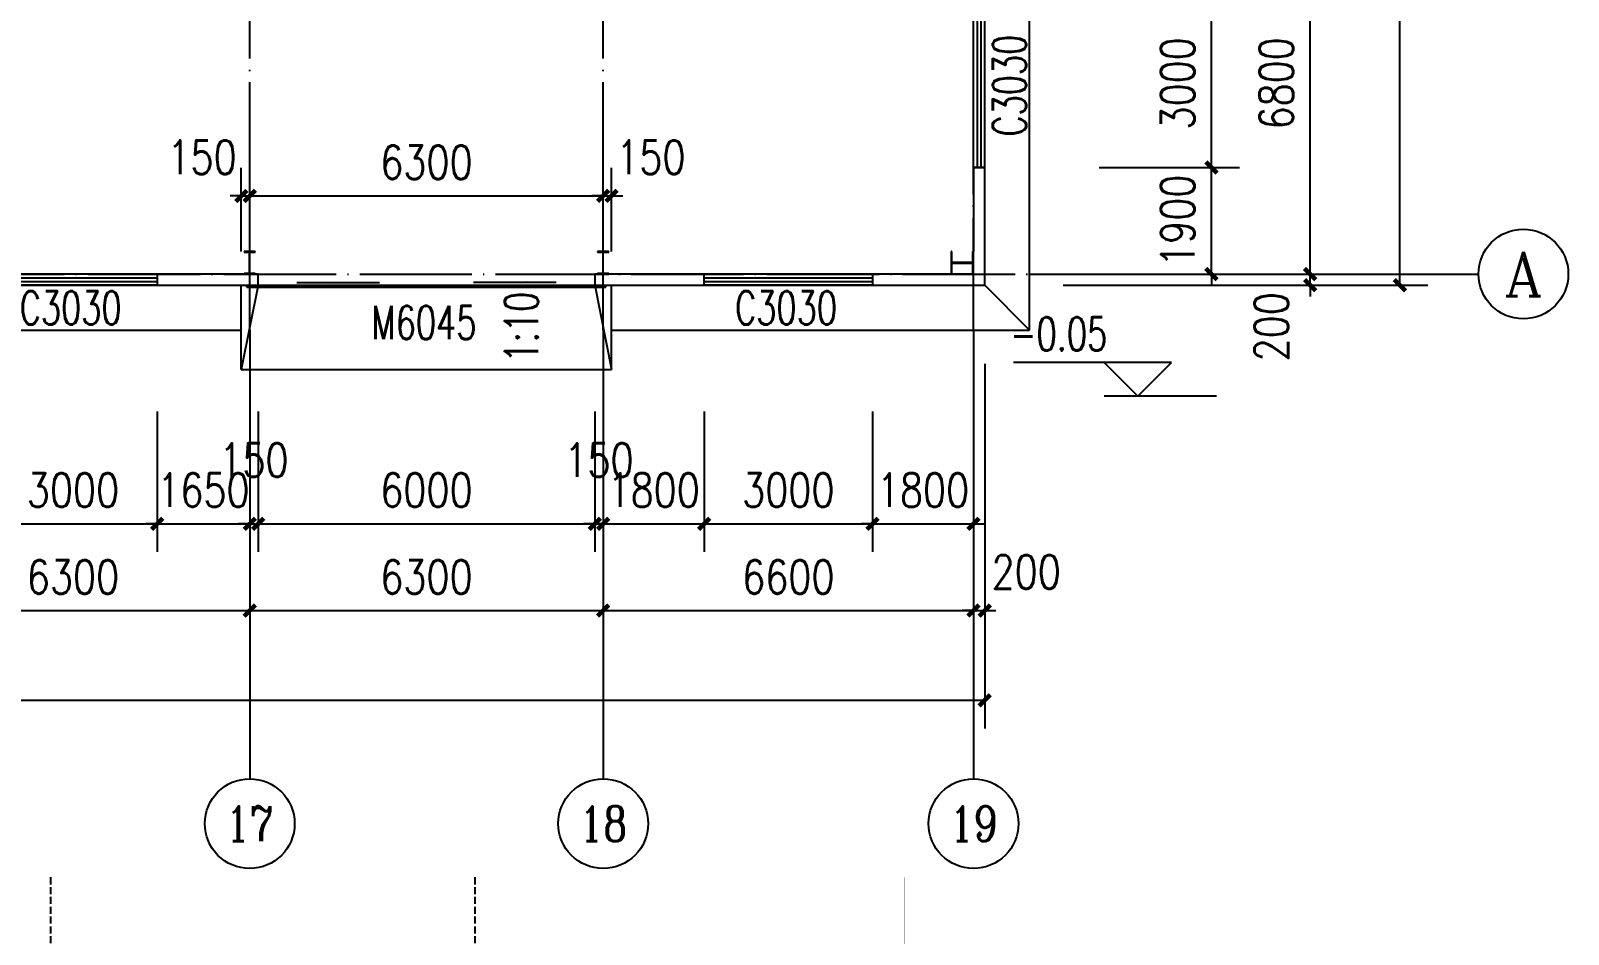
# Model space of a CAD drawing. Extents: x -21908402 to 2288787, y 79687 to 5079726.
# Drawn here: x 2217507 to 2244910, y 456980 to 473090 of the extents above; entities that cross this region are included whole.
import ezdxf
from ezdxf.enums import TextEntityAlignment as Align

# ---------------------------------------------------------------- set-up
doc = ezdxf.new("R2010")
doc.units = 0
doc.header["$LTSCALE"] = 1000
doc.linetypes.add('DASH', pattern=[0.35, 0.25, -0.1])
doc.linetypes.add('DOTE', pattern=[2.42, 2, -0.2, 0.02, -0.2])
doc.layers.get('0').update_dxf_attribs({"linetype": 'CONTINUOUS'})
doc.layers.get('DEFPOINTS').update_dxf_attribs({"linetype": 'CONTINUOUS'})
for name, color, linetype in [('AXIS', 3, 'CONTINUOUS'), ('AXIS_TEXT', 7, 'CONTINUOUS'), ('COLUMN', 9, 'CONTINUOUS'), ('DIM_ELEV', 3, 'CONTINUOUS'), ('DIM_SYMB', 3, 'CONTINUOUS'), ('DOTE', 1, 'DOTE'), ('GROUND', 2, 'CONTINUOUS'), ('PUB_DIM', 3, 'CONTINUOUS'), ('PUB_TEXT', 7, 'CONTINUOUS'), ('STAIR', 2, 'CONTINUOUS'), ('WALL', 6, 'CONTINUOUS'), ('WINDOW', 94, 'CONTINUOUS'), ('WINDOW_TEXT', 7, 'CONTINUOUS')]:
    doc.layers.add(name, color=color, linetype=linetype)
doc.styles.add('_TCH_AXIS', font='COMPLEX', dxfattribs={"bigfont": 'GBCBIG'})
doc.styles.add('_TCH_DIM', font='SIMPLEX', dxfattribs={"bigfont": 'GBCBIG'})
doc.styles.add('_TCH_WINDOW', font='SIMPLEX', dxfattribs={"bigfont": 'GBCBIG'})
doc.styles.add('COMPLEX', font='COMPLEX')
doc.styles.add('DIM_FONT', font='simplex.shx', dxfattribs={"width": 0.8})
doc.dimstyles.new('DIMN200', dxfattribs={"dimscale": 2, "dimtxt": 300, "dimasz": 100, "dimexe": 250, "dimexo": 300, "dimgap": 150, "dimtad": 1, "dimdec": 0, "dimzin": 0, "dimtxsty": 'DIM_FONT', "dimblk": 'ARCHTICK', "dimcen": 0.09, "dimclrt": 7, "dimazin": 3, "dimtfac": 1, "dimtdec": 0, "dimtix": 1, "dimtmove": 0, "dimatfit": 3, "dimtolj": 1, "dimtzin": 0})

# ---------------------------------------------------------------- blocks, each defined once
blk = doc.blocks.new('FYFQ')
at = {"linetype": 'DASH', "ltscale": 2.5}
for p, q in [((2436083.5, 294086.4), (2436083.5, 224086.4)), ((2473883.5, 294086.4), (2473883.5, 224086.4))]:
    blk.add_line(p, q, dxfattribs=at)
at = {"const_width": 20}
blk.add_lwpolyline([(2397783.5, 294086.4), (2512183.5, 294086.4), (2512183.5, 224086.4), (2397783.5, 224086.4)], close=True, dxfattribs=at)
blk = doc.blocks.new('_ARCHTICK')
at = {"color": 0, "linetype": 'BYBLOCK', "const_width": 0.4}
blk.add_lwpolyline([(-0.5, -0.5), (0.5, 0.5)], dxfattribs=at)
blk = doc.blocks.new('*D328')
at = {"layer": 'DEFPOINTS', "color": 0}
for p in [(2221410, 470146), (2221260, 468552), (2221410, 468552)]:
    blk.add_point(p, dxfattribs=at)
at = {"layer": 'PUB_DIM', "color": 0}
for p, q in [((2221260, 469152), (2221260, 470646)), ((2221410, 469152), (2221410, 470646)), ((2221260, 470146), (2221060, 470146)), ((2221260, 470146), (2221410, 470146)), ((2221410, 470146), (2221610, 470146))]:
    blk.add_line(p, q, dxfattribs=at)
at = {"layer": 'PUB_DIM', "color": 0, "xscale": 200, "yscale": 200, "zscale": 200}
blk.add_blockref('_ARCHTICK', (2221260, 470146), dxfattribs=at)
at = {"layer": 'PUB_DIM', "color": 0, "xscale": 200, "yscale": 200, "zscale": 200, "rotation": 180}
blk.add_blockref('_ARCHTICK', (2221410, 470146), dxfattribs=at)
at = {"layer": 'PUB_DIM', "color": 7, "insert": (2220560, 470836), "char_height": 600, "attachment_point": 5, "style": 'DIM_FONT'}
blk.add_mtext('\\A1;150', dxfattribs=at)
blk = doc.blocks.new('*D329')
at = {"layer": 'DEFPOINTS', "color": 0}
for p in [(2227710, 470146), (2221410, 468552), (2227710, 468552)]:
    blk.add_point(p, dxfattribs=at)
at = {"layer": 'PUB_DIM', "color": 0}
for p, q in [((2221410, 469152), (2221410, 470646)), ((2227710, 469152), (2227710, 470646)), ((2221410, 470146), (2227710, 470146))]:
    blk.add_line(p, q, dxfattribs=at)
at = {"layer": 'PUB_DIM', "color": 0, "xscale": 200, "yscale": 200, "zscale": 200, "rotation": 180}
blk.add_blockref('_ARCHTICK', (2221410, 470146), dxfattribs=at)
at = {"layer": 'PUB_DIM', "color": 0, "xscale": 200, "yscale": 200, "zscale": 200}
blk.add_blockref('_ARCHTICK', (2227710, 470146), dxfattribs=at)
at = {"layer": 'PUB_DIM', "color": 7, "insert": (2224560, 470746), "char_height": 600, "attachment_point": 5, "style": 'DIM_FONT'}
blk.add_mtext('\\A1;6300', dxfattribs=at)
blk = doc.blocks.new('*D330')
at = {"layer": 'DEFPOINTS', "color": 0}
for p in [(2227860, 470146), (2227710, 468552), (2227860, 468552)]:
    blk.add_point(p, dxfattribs=at)
at = {"layer": 'PUB_DIM', "color": 0}
for p, q in [((2227710, 469152), (2227710, 470646)), ((2227860, 469152), (2227860, 470646)), ((2227710, 470146), (2227510, 470146)), ((2227710, 470146), (2227860, 470146)), ((2227860, 470146), (2228060, 470146))]:
    blk.add_line(p, q, dxfattribs=at)
at = {"layer": 'PUB_DIM', "color": 0, "xscale": 200, "yscale": 200, "zscale": 200}
blk.add_blockref('_ARCHTICK', (2227710, 470146), dxfattribs=at)
at = {"layer": 'PUB_DIM', "color": 0, "xscale": 200, "yscale": 200, "zscale": 200, "rotation": 180}
blk.add_blockref('_ARCHTICK', (2227860, 470146), dxfattribs=at)
at = {"layer": 'PUB_DIM', "color": 7, "insert": (2228560, 470836), "char_height": 600, "attachment_point": 5, "style": 'DIM_FONT'}
blk.add_mtext('\\A1;150', dxfattribs=at)
blk = doc.blocks.new('*D358')
at = {"layer": 'DEFPOINTS', "color": 0}
for p in [(2235950, 470652), (2238550, 470652), (2235950, 468752)]:
    blk.add_point(p, dxfattribs=at)
at = {"layer": 'PUB_DIM', "color": 0}
for p, q in [((2238550, 470652), (2238550, 470852)), ((2236550, 470652), (2239050, 470652)), ((2238550, 468752), (2238550, 470652)), ((2236550, 468752), (2239050, 468752)), ((2238550, 468752), (2238550, 468552))]:
    blk.add_line(p, q, dxfattribs=at)
at = {"layer": 'PUB_DIM', "color": 0, "xscale": 200, "yscale": 200, "zscale": 200}
for p, rotation in [((2238550, 470652), 270), ((2238550, 468752), 90)]:
    blk.add_blockref('_ARCHTICK', p, dxfattribs=dict(at, rotation=rotation))
at = {"layer": 'PUB_DIM', "color": 7, "insert": (2237950, 469702), "char_height": 600, "attachment_point": 5, "rotation": 90, "style": 'DIM_FONT'}
blk.add_mtext('\\A1;1900', dxfattribs=at)
blk = doc.blocks.new('*D359')
at = {"layer": 'DEFPOINTS', "color": 0}
for p in [(2235950, 473652), (2238550, 473652), (2235950, 470652)]:
    blk.add_point(p, dxfattribs=at)
at = {"layer": 'PUB_DIM', "color": 0}
for p, q in [((2236550, 473652), (2239050, 473652)), ((2238550, 470652), (2238550, 473652)), ((2236550, 470652), (2239050, 470652))]:
    blk.add_line(p, q, dxfattribs=at)
at = {"layer": 'PUB_DIM', "color": 0, "xscale": 200, "yscale": 200, "zscale": 200}
for p, rotation in [((2238550, 473652), 90), ((2238550, 470652), 270)]:
    blk.add_blockref('_ARCHTICK', p, dxfattribs=dict(at, rotation=rotation))
at = {"layer": 'PUB_DIM', "color": 7, "insert": (2237950, 472152), "char_height": 600, "attachment_point": 5, "rotation": 90, "style": 'DIM_FONT'}
blk.add_mtext('\\A1;3000', dxfattribs=at)
blk = doc.blocks.new('*D464')
at = {"layer": 'DEFPOINTS', "color": 0}
for p in [(2216760, 466899), (2219760, 466899), (2219760, 464299)]:
    blk.add_point(p, dxfattribs=at)
at = {"layer": 'PUB_DIM', "color": 0}
for p, q in [((2216760, 466299), (2216760, 463799)), ((2219760, 466299), (2219760, 463799)), ((2216760, 464299), (2219760, 464299))]:
    blk.add_line(p, q, dxfattribs=at)
at = {"layer": 'PUB_DIM', "color": 0, "xscale": 200, "yscale": 200, "zscale": 200, "rotation": 180}
blk.add_blockref('_ARCHTICK', (2216760, 464299), dxfattribs=at)
at = {"layer": 'PUB_DIM', "color": 0, "xscale": 200, "yscale": 200, "zscale": 200}
blk.add_blockref('_ARCHTICK', (2219760, 464299), dxfattribs=at)
at = {"layer": 'PUB_DIM', "color": 7, "insert": (2218260, 464899), "char_height": 600, "attachment_point": 5, "style": 'DIM_FONT'}
blk.add_mtext('\\A1;3000', dxfattribs=at)
blk = doc.blocks.new('*D465')
at = {"layer": 'DEFPOINTS', "color": 0}
for p in [(2219760, 466899), (2221410, 466899), (2221410, 464299)]:
    blk.add_point(p, dxfattribs=at)
at = {"layer": 'PUB_DIM', "color": 0}
for p, q in [((2219760, 466299), (2219760, 463799)), ((2221410, 466299), (2221410, 463799)), ((2219760, 464299), (2219560, 464299)), ((2219760, 464299), (2221410, 464299)), ((2221410, 464299), (2221610, 464299))]:
    blk.add_line(p, q, dxfattribs=at)
at = {"layer": 'PUB_DIM', "color": 0, "xscale": 200, "yscale": 200, "zscale": 200}
blk.add_blockref('_ARCHTICK', (2219760, 464299), dxfattribs=at)
at = {"layer": 'PUB_DIM', "color": 0, "xscale": 200, "yscale": 200, "zscale": 200, "rotation": 180}
blk.add_blockref('_ARCHTICK', (2221410, 464299), dxfattribs=at)
at = {"layer": 'PUB_DIM', "color": 7, "insert": (2220585, 464899), "char_height": 600, "attachment_point": 5, "style": 'DIM_FONT'}
blk.add_mtext('\\A1;1650', dxfattribs=at)
blk = doc.blocks.new('*D466')
at = {"layer": 'DEFPOINTS', "color": 0}
for p in [(2221410, 466899), (2221560, 466899), (2221560, 464299)]:
    blk.add_point(p, dxfattribs=at)
at = {"layer": 'PUB_DIM', "color": 0}
for p, q in [((2221410, 466299), (2221410, 463799)), ((2221560, 466299), (2221560, 463799)), ((2221410, 464299), (2221210, 464299)), ((2221410, 464299), (2221560, 464299)), ((2221560, 464299), (2221760, 464299))]:
    blk.add_line(p, q, dxfattribs=at)
at = {"layer": 'PUB_DIM', "color": 0, "xscale": 200, "yscale": 200, "zscale": 200}
blk.add_blockref('_ARCHTICK', (2221410, 464299), dxfattribs=at)
at = {"layer": 'PUB_DIM', "color": 0, "xscale": 200, "yscale": 200, "zscale": 200, "rotation": 180}
blk.add_blockref('_ARCHTICK', (2221560, 464299), dxfattribs=at)
at = {"layer": 'PUB_DIM', "color": 7, "insert": (2221485, 465434), "char_height": 600, "attachment_point": 5, "style": 'DIM_FONT'}
blk.add_mtext('\\A1;150', dxfattribs=at)
blk = doc.blocks.new('*D467')
at = {"layer": 'DEFPOINTS', "color": 0}
for p in [(2221560, 466899), (2227560, 466899), (2227560, 464299)]:
    blk.add_point(p, dxfattribs=at)
at = {"layer": 'PUB_DIM', "color": 0}
for p, q in [((2221560, 466299), (2221560, 463799)), ((2227560, 466299), (2227560, 463799)), ((2221560, 464299), (2227560, 464299))]:
    blk.add_line(p, q, dxfattribs=at)
at = {"layer": 'PUB_DIM', "color": 0, "xscale": 200, "yscale": 200, "zscale": 200, "rotation": 180}
blk.add_blockref('_ARCHTICK', (2221560, 464299), dxfattribs=at)
at = {"layer": 'PUB_DIM', "color": 0, "xscale": 200, "yscale": 200, "zscale": 200}
blk.add_blockref('_ARCHTICK', (2227560, 464299), dxfattribs=at)
at = {"layer": 'PUB_DIM', "color": 7, "insert": (2224560, 464899), "char_height": 600, "attachment_point": 5, "style": 'DIM_FONT'}
blk.add_mtext('\\A1;6000', dxfattribs=at)
blk = doc.blocks.new('*D468')
at = {"layer": 'DEFPOINTS', "color": 0}
for p in [(2227560, 466899), (2227710, 466899), (2227710, 464299)]:
    blk.add_point(p, dxfattribs=at)
at = {"layer": 'PUB_DIM', "color": 0}
for p, q in [((2227560, 466299), (2227560, 463799)), ((2227710, 466299), (2227710, 463799)), ((2227560, 464299), (2227360, 464299)), ((2227560, 464299), (2227710, 464299)), ((2227710, 464299), (2227910, 464299))]:
    blk.add_line(p, q, dxfattribs=at)
at = {"layer": 'PUB_DIM', "color": 0, "xscale": 200, "yscale": 200, "zscale": 200}
blk.add_blockref('_ARCHTICK', (2227560, 464299), dxfattribs=at)
at = {"layer": 'PUB_DIM', "color": 0, "xscale": 200, "yscale": 200, "zscale": 200, "rotation": 180}
blk.add_blockref('_ARCHTICK', (2227710, 464299), dxfattribs=at)
at = {"layer": 'PUB_DIM', "color": 7, "insert": (2227635, 465434), "char_height": 600, "attachment_point": 5, "style": 'DIM_FONT'}
blk.add_mtext('\\A1;150', dxfattribs=at)
blk = doc.blocks.new('*D469')
at = {"layer": 'DEFPOINTS', "color": 0}
for p in [(2227710, 466899), (2229510, 466899), (2229510, 464299)]:
    blk.add_point(p, dxfattribs=at)
at = {"layer": 'PUB_DIM', "color": 0}
for p, q in [((2227710, 466299), (2227710, 463799)), ((2229510, 466299), (2229510, 463799)), ((2227710, 464299), (2227510, 464299)), ((2227710, 464299), (2229510, 464299)), ((2229510, 464299), (2229710, 464299))]:
    blk.add_line(p, q, dxfattribs=at)
at = {"layer": 'PUB_DIM', "color": 0, "xscale": 200, "yscale": 200, "zscale": 200}
blk.add_blockref('_ARCHTICK', (2227710, 464299), dxfattribs=at)
at = {"layer": 'PUB_DIM', "color": 0, "xscale": 200, "yscale": 200, "zscale": 200, "rotation": 180}
blk.add_blockref('_ARCHTICK', (2229510, 464299), dxfattribs=at)
at = {"layer": 'PUB_DIM', "color": 7, "insert": (2228610, 464899), "char_height": 600, "attachment_point": 5, "style": 'DIM_FONT'}
blk.add_mtext('\\A1;1800', dxfattribs=at)
blk = doc.blocks.new('*D470')
at = {"layer": 'DEFPOINTS', "color": 0}
for p in [(2229510, 466899), (2232510, 466899), (2232510, 464299)]:
    blk.add_point(p, dxfattribs=at)
at = {"layer": 'PUB_DIM', "color": 0}
for p, q in [((2229510, 466299), (2229510, 463799)), ((2232510, 466299), (2232510, 463799)), ((2229510, 464299), (2232510, 464299))]:
    blk.add_line(p, q, dxfattribs=at)
at = {"layer": 'PUB_DIM', "color": 0, "xscale": 200, "yscale": 200, "zscale": 200, "rotation": 180}
blk.add_blockref('_ARCHTICK', (2229510, 464299), dxfattribs=at)
at = {"layer": 'PUB_DIM', "color": 0, "xscale": 200, "yscale": 200, "zscale": 200}
blk.add_blockref('_ARCHTICK', (2232510, 464299), dxfattribs=at)
at = {"layer": 'PUB_DIM', "color": 7, "insert": (2231010, 464899), "char_height": 600, "attachment_point": 5, "style": 'DIM_FONT'}
blk.add_mtext('\\A1;3000', dxfattribs=at)
blk = doc.blocks.new('*D471')
at = {"layer": 'DEFPOINTS', "color": 0}
for p in [(2232510, 466899), (2234310, 466899), (2234310, 464299)]:
    blk.add_point(p, dxfattribs=at)
at = {"layer": 'PUB_DIM', "color": 0}
for p, q in [((2232510, 466299), (2232510, 463799)), ((2234310, 466299), (2234310, 463799)), ((2232510, 464299), (2232310, 464299)), ((2232510, 464299), (2234310, 464299)), ((2234310, 464299), (2234510, 464299))]:
    blk.add_line(p, q, dxfattribs=at)
at = {"layer": 'PUB_DIM', "color": 0, "xscale": 200, "yscale": 200, "zscale": 200}
blk.add_blockref('_ARCHTICK', (2232510, 464299), dxfattribs=at)
at = {"layer": 'PUB_DIM', "color": 0, "xscale": 200, "yscale": 200, "zscale": 200, "rotation": 180}
blk.add_blockref('_ARCHTICK', (2234310, 464299), dxfattribs=at)
at = {"layer": 'PUB_DIM', "color": 7, "insert": (2233410, 464899), "char_height": 600, "attachment_point": 5, "style": 'DIM_FONT'}
blk.add_mtext('\\A1;1800', dxfattribs=at)
blk = doc.blocks.new('*D623')
at = {"layer": 'AXIS', "color": 0}
for p, q in [((2215110, 467152), (2215110, 462252)), ((2221410, 467152), (2221410, 462252)), ((2215110, 462752), (2221410, 462752))]:
    blk.add_line(p, q, dxfattribs=at)
at = {"layer": 'DEFPOINTS', "color": 0}
for p in [(2215110, 467752), (2221410, 467752), (2221410, 462752)]:
    blk.add_point(p, dxfattribs=at)
at = {"layer": 'AXIS', "color": 0, "xscale": 200, "yscale": 200, "zscale": 200, "rotation": 180}
blk.add_blockref('_ARCHTICK', (2215110, 462752), dxfattribs=at)
at = {"layer": 'AXIS', "color": 0, "xscale": 200, "yscale": 200, "zscale": 200}
blk.add_blockref('_ARCHTICK', (2221410, 462752), dxfattribs=at)
at = {"layer": 'AXIS', "color": 7, "insert": (2218260, 463352), "char_height": 600, "attachment_point": 5, "style": 'DIM_FONT'}
blk.add_mtext('\\A1;6300', dxfattribs=at)
blk = doc.blocks.new('*D624')
at = {"layer": 'AXIS', "color": 0}
for p, q in [((2221410, 467152), (2221410, 462252)), ((2227710, 467152), (2227710, 462252)), ((2221410, 462752), (2227710, 462752))]:
    blk.add_line(p, q, dxfattribs=at)
at = {"layer": 'DEFPOINTS', "color": 0}
for p in [(2221410, 467752), (2227710, 467752), (2227710, 462752)]:
    blk.add_point(p, dxfattribs=at)
at = {"layer": 'AXIS', "color": 0, "xscale": 200, "yscale": 200, "zscale": 200, "rotation": 180}
blk.add_blockref('_ARCHTICK', (2221410, 462752), dxfattribs=at)
at = {"layer": 'AXIS', "color": 0, "xscale": 200, "yscale": 200, "zscale": 200}
blk.add_blockref('_ARCHTICK', (2227710, 462752), dxfattribs=at)
at = {"layer": 'AXIS', "color": 7, "insert": (2224560, 463352), "char_height": 600, "attachment_point": 5, "style": 'DIM_FONT'}
blk.add_mtext('\\A1;6300', dxfattribs=at)
blk = doc.blocks.new('*D625')
at = {"layer": 'AXIS', "color": 0}
for p, q in [((2227710, 467152), (2227710, 462252)), ((2234310, 467152), (2234310, 462252)), ((2227710, 462752), (2234310, 462752))]:
    blk.add_line(p, q, dxfattribs=at)
at = {"layer": 'DEFPOINTS', "color": 0}
for p in [(2227710, 467752), (2234310, 467752), (2234310, 462752)]:
    blk.add_point(p, dxfattribs=at)
at = {"layer": 'AXIS', "color": 0, "xscale": 200, "yscale": 200, "zscale": 200, "rotation": 180}
blk.add_blockref('_ARCHTICK', (2227710, 462752), dxfattribs=at)
at = {"layer": 'AXIS', "color": 0, "xscale": 200, "yscale": 200, "zscale": 200}
blk.add_blockref('_ARCHTICK', (2234310, 462752), dxfattribs=at)
at = {"layer": 'AXIS', "color": 7, "insert": (2231010, 463352), "char_height": 600, "attachment_point": 5, "style": 'DIM_FONT'}
blk.add_mtext('\\A1;6600', dxfattribs=at)
blk = doc.blocks.new('*D626')
at = {"layer": 'AXIS', "color": 0}
for p, q in [((2234310, 467152), (2234310, 462252)), ((2234510, 467152), (2234510, 462252)), ((2234310, 462752), (2234110, 462752)), ((2234310, 462752), (2234510, 462752)), ((2234510, 462752), (2234710, 462752))]:
    blk.add_line(p, q, dxfattribs=at)
at = {"layer": 'DEFPOINTS', "color": 0}
for p in [(2234310, 467752), (2234510, 467752), (2234510, 462752)]:
    blk.add_point(p, dxfattribs=at)
at = {"layer": 'AXIS', "color": 0, "xscale": 200, "yscale": 200, "zscale": 200}
blk.add_blockref('_ARCHTICK', (2234310, 462752), dxfattribs=at)
at = {"layer": 'AXIS', "color": 0, "xscale": 200, "yscale": 200, "zscale": 200, "rotation": 180}
blk.add_blockref('_ARCHTICK', (2234510, 462752), dxfattribs=at)
at = {"layer": 'AXIS', "color": 7, "insert": (2235250, 463442), "char_height": 600, "attachment_point": 5, "style": 'DIM_FONT'}
blk.add_mtext('\\A1;200', dxfattribs=at)
blk = doc.blocks.new('*D627')
at = {"layer": 'AXIS', "color": 0}
for p, q in [((2120110, 467152), (2120110, 460652)), ((2234510, 467152), (2234510, 460652)), ((2120110, 461152), (2234510, 461152))]:
    blk.add_line(p, q, dxfattribs=at)
at = {"layer": 'DEFPOINTS', "color": 0}
for p in [(2120110, 467752), (2234510, 467752), (2234510, 461152)]:
    blk.add_point(p, dxfattribs=at)
at = {"layer": 'AXIS', "color": 0, "xscale": 200, "yscale": 200, "zscale": 200, "rotation": 180}
blk.add_blockref('_ARCHTICK', (2120110, 461152), dxfattribs=at)
at = {"layer": 'AXIS', "color": 0, "xscale": 200, "yscale": 200, "zscale": 200}
blk.add_blockref('_ARCHTICK', (2234510, 461152), dxfattribs=at)
at = {"layer": 'AXIS', "color": 7, "insert": (2177310, 461752), "char_height": 600, "attachment_point": 5, "style": 'DIM_FONT'}
blk.add_mtext('\\A1;114400', dxfattribs=at)
blk = doc.blocks.new('*D628')
at = {"layer": 'AXIS', "color": 0}
for p, q in [((2240310, 468752), (2240310, 468952)), ((2235910, 468752), (2240810, 468752)), ((2240310, 468552), (2240310, 468752)), ((2235910, 468552), (2240810, 468552)), ((2240310, 468552), (2240310, 468352))]:
    blk.add_line(p, q, dxfattribs=at)
at = {"layer": 'DEFPOINTS', "color": 0}
for p in [(2235310, 468752), (2240310, 468752), (2235310, 468552)]:
    blk.add_point(p, dxfattribs=at)
at = {"layer": 'AXIS', "color": 0, "xscale": 200, "yscale": 200, "zscale": 200}
for p, rotation in [((2240310, 468752), 270), ((2240310, 468552), 90)]:
    blk.add_blockref('_ARCHTICK', p, dxfattribs=dict(at, rotation=rotation))
at = {"layer": 'AXIS', "color": 7, "insert": (2239620, 467812), "char_height": 600, "attachment_point": 5, "rotation": 90, "style": 'DIM_FONT'}
blk.add_mtext('\\A1;200', dxfattribs=at)
blk = doc.blocks.new('*D629')
at = {"layer": 'AXIS', "color": 0}
for p, q in [((2235910, 475552), (2240810, 475552)), ((2240310, 468752), (2240310, 475552)), ((2235910, 468752), (2240810, 468752))]:
    blk.add_line(p, q, dxfattribs=at)
at = {"layer": 'DEFPOINTS', "color": 0}
for p in [(2235310, 475552), (2240310, 475552), (2235310, 468752)]:
    blk.add_point(p, dxfattribs=at)
at = {"layer": 'AXIS', "color": 0, "xscale": 200, "yscale": 200, "zscale": 200}
for p, rotation in [((2240310, 475552), 90), ((2240310, 468752), 270)]:
    blk.add_blockref('_ARCHTICK', p, dxfattribs=dict(at, rotation=rotation))
at = {"layer": 'AXIS', "color": 7, "insert": (2239710, 472152), "char_height": 600, "attachment_point": 5, "rotation": 90, "style": 'DIM_FONT'}
blk.add_mtext('\\A1;6800', dxfattribs=at)
blk = doc.blocks.new('*D640')
at = {"layer": 'AXIS', "color": 0}
for p, q in [((2235910, 538552), (2242410, 538552)), ((2241910, 468552), (2241910, 538552)), ((2235910, 468552), (2242410, 468552))]:
    blk.add_line(p, q, dxfattribs=at)
at = {"layer": 'DEFPOINTS', "color": 0}
for p in [(2235310, 538552), (2241910, 538552), (2235310, 468552)]:
    blk.add_point(p, dxfattribs=at)
at = {"layer": 'AXIS', "color": 0, "xscale": 200, "yscale": 200, "zscale": 200}
for p, rotation in [((2241910, 538552), 90), ((2241910, 468552), 270)]:
    blk.add_blockref('_ARCHTICK', p, dxfattribs=dict(at, rotation=rotation))
at = {"layer": 'AXIS', "color": 7, "insert": (2241310, 503552), "char_height": 600, "attachment_point": 5, "rotation": 90, "style": 'DIM_FONT'}
blk.add_mtext('\\A1;70000', dxfattribs=at)
blk = doc.blocks.new('_AXISO')
blk.add_circle((0, 0), 0.5)
at = {"layer": 'AXIS_TEXT', "style": 'COMPLEX', "width": 1.041667}
blk.add_attdef('A', text='', height=0.56, dxfattribs=at).set_placement((-0.25, -0.28), (0.25, -0.28), align=Align.FIT)
blk = doc.blocks.new('$DORLIB2D$00000130')
at = {"color": 0, "linetype": 'CONTINUOUS'}
for p, q in [((-0.5333, 0.6601), (-0.5333, 0.5127)), ((0, 0.6601), (-0.5333, 0.6601)), ((0, 0.5127), (0, 0.6601)), ((0.5333, 0.6601), (0, 0.6601)), ((0.5333, 0.6601), (0.5333, 0.5127)), ((0, 0.5127), (-0.5333, 0.5127)), ((0.5333, 0.5127), (0, 0.5127)), ((-0.3853, 0.2694), (-0.1396, 0.2694)), ((-0.3853, 0.2694), (-0.2999, 0.2144)), ((-0.2999, 0.2144), (-0.2999, 0.2694)), ((0.3853, 0.2694), (0.1396, 0.2694)), ((0.2999, 0.2144), (0.2999, 0.2694)), ((0.3853, 0.2694), (0.2999, 0.2144))]:
    blk.add_line(p, q, dxfattribs=at)
blk = doc.blocks.new('$WINLIB2D$00000001')
at = {"color": 0}
for points in [[(-0.5, 0.5), (-0.5, -0.5)], [(-0.5, 0.5), (0.5, 0.5)], [(0.5, -0.5), (0.5, 0.5)], [(0.5, 0.1667), (-0.5, 0.1667)], [(0.5, -0.1667), (-0.5, -0.1667)], [(-0.5, -0.5), (0.5, -0.5)]]:
    blk.add_lwpolyline(points, dxfattribs=at)

msp = doc.modelspace()

# ---------------------------------------------------------------- linework, layer by layer
at = {"layer": 'AXIS'}
for p, q in [((2235310, 468752.5), (2243310, 468752.5)), ((2221410, 467752.5), (2221410, 459752.5)), ((2227710, 467752.5), (2227710, 459752.5)), ((2234310, 467752.5), (2234310, 459752.5))]:
    msp.add_line(p, q, dxfattribs=at)
at = {"layer": 'COLUMN'}
for p, q in [((2221510, 469152.5), (2221310, 469152.5)), ((2221310, 469152.5), (2221310, 469142.5)), ((2221310, 469142.5), (2221397.9, 469142.5)), ((2221397.9, 469142.5), (2221402.9, 469137.5)), ((2221402.9, 469137.5), (2221402.9, 468767.5)), ((2221408.9, 469137.5), (2221413.9, 469142.5)), ((2221408.9, 468767.5), (2221408.9, 469137.5)), ((2221413.9, 469142.5), (2221510, 469142.5)), ((2221510, 469142.5), (2221510, 469152.5)), ((2227810, 469152.5), (2227610, 469152.5)), ((2227610, 469152.5), (2227610, 469142.5)), ((2227610, 469142.5), (2227697.9, 469142.5)), ((2227697.9, 469142.5), (2227702.9, 469137.5)), ((2227702.9, 469137.5), (2227702.9, 468767.5)), ((2227708.9, 469137.5), (2227713.9, 469142.5)), ((2227708.9, 468767.5), (2227708.9, 469137.5)), ((2227713.9, 469142.5), (2227810, 469142.5)), ((2227810, 469142.5), (2227810, 469152.5)), ((2233926, 469152.5), (2233910, 469152.5)), ((2233910, 469152.5), (2233910, 468752.5)), ((2233926, 468957.5), (2233926, 469152.5)), ((2234310, 469152.5), (2234294, 469152.5)), ((2234294, 469152.5), (2234294, 468957.5)), ((2234310, 468752.5), (2234310, 469152.5)), ((2234294, 468957.5), (2233926, 468957.5)), ((2233926, 468947.5), (2234294, 468947.5)), ((2233926, 468752.5), (2233926, 468947.5)), ((2234294, 468947.5), (2234294, 468752.5)), ((2221397.9, 468762.5), (2221310, 468762.5)), ((2221310, 468762.5), (2221310, 468752.5)), ((2221310, 468752.5), (2221510, 468752.5)), ((2221402.9, 468767.5), (2221397.9, 468762.5)), ((2221413.9, 468762.5), (2221408.9, 468767.5)), ((2221510, 468762.5), (2221413.9, 468762.5)), ((2221510, 468752.5), (2221510, 468762.5)), ((2227697.9, 468762.5), (2227610, 468762.5)), ((2227610, 468762.5), (2227610, 468752.5)), ((2227610, 468752.5), (2227810, 468752.5)), ((2227702.9, 468767.5), (2227697.9, 468762.5)), ((2227713.9, 468762.5), (2227708.9, 468767.5)), ((2227810, 468762.5), (2227713.9, 468762.5)), ((2227810, 468752.5), (2227810, 468762.5)), ((2233910, 468752.5), (2233926, 468752.5)), ((2234294, 468752.5), (2234310, 468752.5))]:
    msp.add_line(p, q, dxfattribs=at)
at = {"layer": 'DIM_ELEV'}
for p, q in [((2237838.4, 467176.1), (2235025.5, 467176.1)), ((2237238.4, 466576.1), (2236638.4, 467176.1)), ((2237238.4, 466576.1), (2237838.4, 467176.1)), ((2238638.4, 466576.1), (2236638.4, 466576.1))]:
    msp.add_line(p, q, dxfattribs=at)
at = {"layer": 'DIM_SYMB'}
msp.add_lwpolyline([(2226759.1, 468352.1, 0, 0, 0), (2226759.1, 467820.3, 160, 0, 0), (2226759.1, 467220.3, 0, 0, 0)], format="xyseb", dxfattribs=at)
at = {"layer": 'DOTE'}
for p, q in [((2221410, 467752.5), (2221410, 539352.5)), ((2227710, 467752.5), (2227710, 539352.5)), ((2234310, 467752.5), (2234310, 539352.5)), ((2119310, 468752.5), (2235310, 468752.5))]:
    msp.add_line(p, q, dxfattribs=at)
at = {"layer": 'GROUND'}
for p, q in [((2234510, 468552.5), (2234510, 482752.5)), ((2235310, 467752.5), (2235310, 482752.5)), ((2208959.8, 468552.5), (2221259.8, 468552.5)), ((2227859.8, 468552.5), (2234510, 468552.5)), ((2234510, 468552.5), (2235310, 467752.5)), ((2208959.8, 467752.5), (2221259.8, 467752.5)), ((2227859.8, 467752.5), (2235310, 467752.5))]:
    msp.add_line(p, q, dxfattribs=at)
at = {"layer": 'STAIR'}
for p, q in [((2221259.8, 467052.5), (2221259.8, 468552.5)), ((2221259.8, 468552.5), (2227859.8, 468552.5)), ((2221559.8, 468552.5), (2221259.8, 467052.5)), ((2227559.8, 468552.5), (2227859.8, 467052.5)), ((2227859.8, 467052.5), (2227859.8, 468552.5)), ((2221259.8, 467052.5), (2227859.8, 467052.5))]:
    msp.add_line(p, q, dxfattribs=at)
at = {"layer": 'WALL'}
for p, q in [((2234510, 470652.5), (2234310, 470652.5)), ((2234310, 470652.5), (2234310, 469152.5)), ((2234510, 468552.5), (2234510, 470652.5)), ((2221310, 468752.5), (2219760, 468752.5)), ((2219760, 468752.5), (2219760, 468552.5)), ((2221559.8, 468752.5), (2221510, 468752.5)), ((2221559.8, 468552.5), (2221559.8, 468752.5)), ((2227610, 468752.5), (2227559.8, 468752.5)), ((2227559.8, 468752.5), (2227559.8, 468552.5)), ((2229510, 468752.5), (2227810, 468752.5)), ((2229510, 468552.5), (2229510, 468752.5)), ((2233910, 468752.5), (2232510, 468752.5)), ((2232510, 468752.5), (2232510, 468552.5)), ((2234294, 468752.5), (2233926, 468752.5)), ((2219760, 468552.5), (2221410, 468552.5)), ((2221410, 468552.5), (2221559.8, 468552.5)), ((2227559.8, 468552.5), (2227710, 468552.5)), ((2227710, 468552.5), (2229510, 468552.5)), ((2232510, 468552.5), (2234510, 468552.5))]:
    msp.add_line(p, q, dxfattribs=at)

# ---------------------------------------------------------------- block references
at = {"xscale": 0.1999999999534339, "yscale": 0.2000000000116415, "zscale": 0.2}
msp.add_blockref('FYFQ', (1730643.2, 399178.3), dxfattribs=at)
at = {"layer": 'AXIS'}
ref = msp.add_blockref('_AXISO', (2244110, 468752.5), dxfattribs=dict(at, xscale=1600, yscale=1600, zscale=1600))
ref.add_attrib('A', 'A', dxfattribs={"layer": 'AXIS_TEXT', "height": 793, "style": '_TCH_AXIS'}).set_placement((2243770.2, 468356), (2244449.9, 468356), align=Align.FIT)
ref = msp.add_blockref('_AXISO', (2221410, 458952.5), dxfattribs=dict(at, xscale=1600, yscale=1600, zscale=1600))
ref.add_attrib('A', '17', dxfattribs={"layer": 'AXIS_TEXT', "height": 618.45, "style": '_TCH_AXIS'}).set_placement((2220983, 458643.2), (2221837.1, 458643.2), align=Align.FIT)
ref = msp.add_blockref('_AXISO', (2227710, 458952.5), dxfattribs=dict(at, xscale=1600, yscale=1600, zscale=1600))
ref.add_attrib('A', '18', dxfattribs={"layer": 'AXIS_TEXT', "height": 618.45, "style": '_TCH_AXIS'}).set_placement((2227283, 458643.2), (2228137.1, 458643.2), align=Align.FIT)
ref = msp.add_blockref('_AXISO', (2234310, 458952.5), dxfattribs=dict(at, xscale=1600, yscale=1600, zscale=1600))
ref.add_attrib('A', '19', dxfattribs={"layer": 'AXIS_TEXT', "height": 618.45, "style": '_TCH_AXIS'}).set_placement((2233883, 458643.2), (2234737.1, 458643.2), align=Align.FIT)
at = {"layer": 'WINDOW'}
ref = msp.add_blockref('$WINLIB2D$00000001', (2234410, 472152.5), dxfattribs=dict(at, xscale=3000, yscale=200, zscale=3000, rotation=90))
ref.add_attrib('A', 'C3030', (2235248, 471202.5), dxfattribs={"layer": 'WINDOW_TEXT', "height": 595, "rotation": 90, "style": '_TCH_WINDOW', "width": 0.705882})
ref = msp.add_blockref('$WINLIB2D$00000001', (2218260, 468652.5), dxfattribs=dict(at, xscale=-3000, yscale=200, zscale=-3000))
ref.add_attrib('A', 'C3030', (2217310, 467852.2), dxfattribs={"layer": 'WINDOW_TEXT', "height": 595, "style": '_TCH_WINDOW', "width": 0.705882})
ref = msp.add_blockref('$DORLIB2D$00000130', (2224559.8, 468652.5), dxfattribs=dict(at, xscale=-6000, yscale=-200, zscale=-6000))
ref.add_attrib('A', 'M6045', (2223579.8, 467588.4), dxfattribs={"layer": 'WINDOW_TEXT', "height": 595, "style": '_TCH_WINDOW', "width": 0.705882})
ref = msp.add_blockref('$WINLIB2D$00000001', (2231010, 468652.5), dxfattribs=dict(at, xscale=-3000, yscale=200, zscale=-3000))
ref.add_attrib('A', 'C3030', (2230060, 467852.2), dxfattribs={"layer": 'WINDOW_TEXT', "height": 595, "style": '_TCH_WINDOW', "width": 0.705882})

# ---------------------------------------------------------------- texts
at = {"layer": 'PUB_TEXT', "style": '_TCH_DIM', "width": 0.705882}
msp.add_text('1:10', height=595, rotation=90, dxfattribs=at).set_placement((2226549.1, 467176.2))
msp.add_text('-0.05', height=595, dxfattribs=at).set_placement((2234965.5, 467386.1))

# ---------------------------------------------------------------- dimensions: what is measured, and where the dimension line sits
at = {"layer": 'AXIS'}
for p1, p2, distance, picture, middle in [((2235310, 468552.5), (2235310, 538552.5), -6600, '*D640', (2241310, 503552.5)), ((2235310, 468752.5), (2235310, 475552.5), -5000, '*D629', (2239710, 472152.5)), ((2120110, 467752.5), (2234510, 467752.5), -6600, '*D627', (2177310, 461752.5)), ((2215110, 467752.5), (2221410, 467752.5), -5000, '*D623', (2218260, 463352.5)), ((2221410, 467752.5), (2227710, 467752.5), -5000, '*D624', (2224560, 463352.5)), ((2227710, 467752.5), (2234310, 467752.5), -5000, '*D625', (2231010, 463352.5))]:
    dim = msp.add_aligned_dim(p1=p1, p2=p2, distance=distance, dimstyle='DIMN200', dxfattribs=at)
    dim.commit()
    dim.dimension.update_dxf_attribs({"geometry": picture, "text_midpoint": middle})
for base, p1, p2, angle, picture, middle in [((2240310, 468752.5), (2235310, 468552.5), (2235310, 468752.5), 90, '*D628', (2239620, 467812.5)), ((2234510, 462752.5), (2234310, 467752.5), (2234510, 467752.5), 0, '*D626', (2235250, 463442.5))]:
    dim = msp.add_linear_dim(base=base, p1=p1, p2=p2, angle=angle, dimstyle='DIMN200', dxfattribs=at)
    dim.commit()
    dim.dimension.update_dxf_attribs({"geometry": picture, "text_midpoint": middle, "dimtype": 129})
at = {"layer": 'PUB_DIM'}
for p1, p2, distance, picture, middle in [((2235949.8, 470652.5), (2235949.8, 473652.5), -2600, '*D359', (2237949.8, 472152.5)), ((2221410, 468552.5), (2227710, 468552.5), 1593.5, '*D329', (2224560, 470746)), ((2235949.8, 468752.5), (2235949.8, 470652.5), -2600, '*D358', (2237949.8, 469702.5)), ((2216760, 466898.9), (2219760, 466898.9), -2600, '*D464', (2218260, 464898.9)), ((2219760, 466898.9), (2221410, 466898.9), -2600, '*D465', (2220585, 464898.9)), ((2221559.8, 466898.9), (2227559.8, 466898.9), -2600, '*D467', (2224559.8, 464898.9)), ((2227710, 466898.9), (2229510, 466898.9), -2600, '*D469', (2228610, 464898.9)), ((2229510, 466898.9), (2232510, 466898.9), -2600, '*D470', (2231010, 464898.9)), ((2232510, 466898.9), (2234310, 466898.9), -2600, '*D471', (2233410, 464898.9))]:
    dim = msp.add_aligned_dim(p1=p1, p2=p2, distance=distance, dimstyle='DIMN200', dxfattribs=at)
    dim.commit()
    dim.dimension.update_dxf_attribs({"geometry": picture, "text_midpoint": middle})
for base, p1, p2, angle, picture, middle in [((2221410, 470146), (2221259.8, 468552.5), (2221410, 468552.5), 0, '*D328', (2220559.8, 470836)), ((2227859.8, 470146), (2227710, 468552.5), (2227859.8, 468552.5), 0, '*D330', (2228559.8, 470836)), ((2221559.8, 464298.9), (2221410, 466898.9), (2221559.8, 466898.9), 360, '*D466', (2221484.9, 465433.9)), ((2227710, 464298.9), (2227559.8, 466898.9), (2227710, 466898.9), 360, '*D468', (2227634.9, 465433.9))]:
    dim = msp.add_linear_dim(base=base, p1=p1, p2=p2, angle=angle, dimstyle='DIMN200', dxfattribs=at)
    dim.commit()
    dim.dimension.update_dxf_attribs({"geometry": picture, "text_midpoint": middle, "dimtype": 129})

doc.saveas('drawing.dxf')
